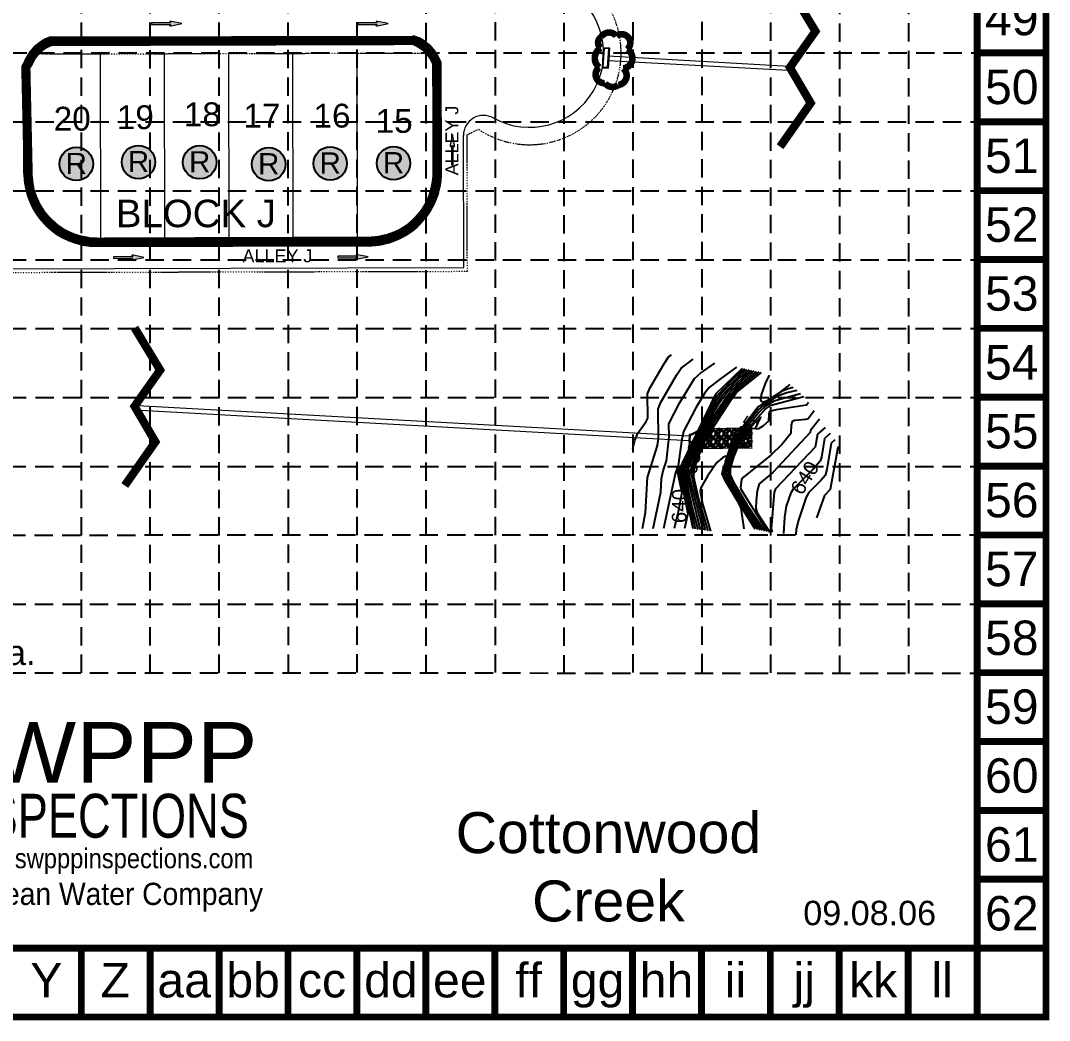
# Model space of a CAD drawing. Extents: x 7749 to 9256, y 6499 to 8908.
# Drawn here: x 8695 to 9256, y 6499 to 7045 of the extents above; entities that cross this region are included whole.
import ezdxf
from ezdxf.enums import TextEntityAlignment as Align

# ---------------------------------------------------------------- set-up
doc = ezdxf.new("R2010")
doc.units = 0
doc.header["$MEASUREMENT"] = 0
for name, pattern in [('ACAD_ISO02W100', [15, 12, -3]), ('DASHED', [0.75, 0.5, -0.25]), ('DIVIDE', [1.25, 0.5, -0.25, 0, -0.25, 0, -0.25])]:
    doc.linetypes.add(name, pattern=pattern)
for name, color, linetype in [('1 ALLEY', 7, 'Continuous'), ('1 BLOCK NUMBERS', 7, 'Continuous'), ('1 LOT NUMBERS', 7, 'Continuous'), ('1 RYLAND LOT', 7, 'Continuous'), ('27', 7, 'Continuous'), ('29', 7, 'Continuous'), ('BASE', 7, 'Continuous'), ('CTEXT', 3, 'Continuous'), ('CTR', 2, 'Continuous'), ('CTRINDEX', 4, 'Continuous'), ('DED-4692-2629', 7, 'Continuous'), ('DED-4746-825', 7, 'Continuous'), ('DED-4986-2484', 7, 'Continuous'), ('EROSION BLANKETS', 84, 'Continuous'), ('FLOODPLAIN-CB', 7, 'Continuous'), ('GRID', 254, 'DASHED'), ('INLET PROTECTION', 5, 'Continuous'), ('LEGEND', 7, 'Continuous'), ('LOGO', 7, 'Continuous'), ('PNTNO', 7, 'Continuous')]:
    doc.layers.add(name, color=color, linetype=linetype)
doc.styles.add("L200'", font='ARIAL.TTF', dxfattribs={"height": 0.001969})
doc.styles.add('LOGO', font='ROCKB.TTF', dxfattribs={"height": 25})
doc.styles.add('LOGO1', font='ROCKEB.TTF', dxfattribs={"height": 25})
doc.styles.add('ryland', font='ARIAL.TTF', dxfattribs={"height": 25})
doc.styles.get("Standard").update_dxf_attribs({"font": 'ARIAL.TTF'})

# ---------------------------------------------------------------- blocks, each defined once
blk = doc.blocks.new('RYLAND')
h = blk.add_hatch(color=81)
h.paths.add_polyline_path([(1.164, -1.048, 1), (-1.408, -1.048, 1)])
h.paths.add_polyline_path([(-1.348, -2.228), (1.104, -2.228), (1.104, 0.21), (-1.348, 0.21)], flags=25)
at = {"color": 5}
blk.add_circle((-0.122, -1.048), 1.286, dxfattribs=at)
at = {"layer": 'BASE', "color": 5, "style": 'ryland'}
blk.add_text('R', height=1.625, dxfattribs=at).set_placement((-0.122, -1.821), align=Align.CENTER)
blk = doc.blocks.new('A$C488D7619')
at = {"layer": 'INLET PROTECTION', "color": 170, "ltscale": 100, "const_width": 1.26}
blk.add_lwpolyline([(3.95, 6.64, 0.520567), (3.95, 6.64, 0.765195), (1.1, 5.21, 0.417879), (1.08, 2.62, 0.6649), (4.34, 2.12, 0.744833), (8.02, 1.81, 0.975642), (10.31, 4.18, 0.520567), (9.74, 7.03, 0.520567), (7.65, 6.84, 0.540264), (3.95, 6.64)], format="xyb", close=True, dxfattribs=at)
blk = doc.blocks.new('A$C2CE27EB8')
at = {"layer": 'LOGO'}
h = blk.add_hatch(color=170, dxfattribs=at)
h.paths.add_polyline_path([(95.21, 59.82), (94.07, 60.99), (93.21, 61.99), (92.49, 62.94), (91.73, 64.11), (90.89, 65.57), (90.18, 66.95), (89.7, 67.92), (89.22, 68.93), (88.75, 69.96), (88.28, 71), (87.62, 72.55), (86.87, 74.41), (86.32, 75.85), (85.99, 76.74), (85.67, 77.62), (85.34, 78.51), (85, 79.41), (84.64, 80.33), (84.26, 81.28), (83.86, 82.26), (83.43, 83.26), (82.97, 84.28), (82.49, 85.31), (81.99, 86.36), (81.46, 87.4), (80.9, 88.45), (80.32, 89.5), (79.72, 90.53), (79.11, 91.56), (78.48, 92.56), (77.84, 93.53), (77.2, 94.47), (76.56, 95.38), (75.92, 96.24), (75.3, 97.06), (74.67, 97.83), (74.04, 98.58), (73.41, 99.29), (72.76, 99.98), (72.18, 100.58), (70.47, 100.57), (68.51, 100.77), (66.91, 101.08), (65.81, 101.33), (64.71, 101.65), (63.63, 102.02), (62.06, 102.64), (60.08, 103.67), (58.25, 104.86), (56.64, 106.15), (55.21, 107.55), (53.97, 108.97), (52.92, 110.32), (52.07, 111.49), (51.38, 112.46), (51.04, 112.94), (50.73, 113.36), (50.45, 113.72), (50.21, 114.01), (49.99, 114.23), (49.81, 114.37), (49.65, 114.44), (49.52, 114.42), (49.41, 114.34), (49.31, 114.19), (49.21, 113.99), (49.12, 113.73), (49.03, 113.43), (48.78, 112.59), (48.35, 111.37), (47.82, 110.2), (47.26, 109.19), (46.56, 108.14), (45.73, 107.09), (44.77, 106.06), (43.69, 105.07), (42.49, 104.14), (41.19, 103.27), (39.81, 102.5), (38.37, 101.81), (36.89, 101.24), (35.33, 100.78), (33.65, 100.41), (31.82, 100.14), (29.83, 99.97), (27.76, 99.9), (25.71, 99.95), (23.77, 100.11), (21.99, 100.39), (20.31, 100.82), (18.69, 101.39), (17.08, 102.14), (15.46, 103.06), (13.87, 104.16), (12.32, 105.45), (11.21, 106.54), (10.49, 107.32), (9.78, 108.17), (9.09, 109.12), (8.42, 110.2), (7.76, 111.43), (7.12, 112.83), (6.48, 114.44), (5.86, 116.29, -0.595729), (166.64, 175.14), (167.92, 176.44), (168.96, 177.49), (170.04, 178.58, 37.93689), (177.71, 171.01), (177.27, 170.49), (176.39, 169.41), (175.49, 168.31), (174.62, 167.22, -0.146449), (198.44, 116.73), (198.02, 115.74), (197.64, 114.82), (197.3, 113.96), (196.98, 113.15), (196.5, 111.93), (195.97, 110.68), (195.37, 109.54), (194.69, 108.48), (193.93, 107.51), (193.1, 106.61), (192.17, 105.72), (191.18, 104.88), (190.12, 104.08), (189.01, 103.34), (187.85, 102.66), (186.64, 102.06), (185.39, 101.52), (184.09, 101.05), (182.74, 100.67), (181.36, 100.35), (179.94, 100.11), (178.49, 99.93), (177.02, 99.82), (175.54, 99.78), (174.03, 99.82), (172.47, 99.95), (170.84, 100.18), (169.18, 100.51), (167.52, 100.95), (165.91, 101.5), (164.39, 102.18), (162.94, 102.98), (161.55, 103.91), (160.21, 104.96), (158.91, 106.15), (157.67, 107.43), (156.53, 108.76), (155.55, 110.06), (154.79, 111.23), (154.27, 112.14), (153.99, 112.64), (153.74, 113.09), (153.51, 113.47), (153.3, 113.77), (153.11, 113.98), (152.93, 114.1), (152.75, 114.14), (152.58, 114.09), (152.41, 113.98), (152.25, 113.8), (152.08, 113.58), (151.91, 113.32), (151.73, 113.03), (151.54, 112.72), (151.05, 111.91), (150.36, 110.83), (149.46, 109.62), (148.5, 108.52), (147.62, 107.63), (146.66, 106.74), (145.6, 105.88), (144.45, 105.03), (143.18, 104.19), (141.78, 103.35), (140.21, 102.5), (138.46, 101.73), (136.85, 101.21), (135.6, 100.87), (134.17, 100.57), (132.63, 100.31), (132.28, 99.44), (131.88, 98.44), (131.44, 97.3), (130.94, 96.03), (130.41, 94.64), (129.83, 93.14), (129.24, 91.57), (128.62, 89.93), (127.98, 88.25), (127.34, 86.54), (126.7, 84.81), (126.06, 83.09), (125.43, 81.39), (124.82, 79.73), (124.23, 78.12), (123.66, 76.57), (123.12, 75.11), (122.63, 73.75), (122.17, 72.49), (121.74, 71.34), (121.35, 70.29), (120.76, 68.8), (120.05, 67.16), (119.31, 65.74), (118.49, 64.44), (117.62, 63.26), (116.71, 62.19), (115.76, 61.19), (114.82, 60.28), (113.86, 59.46), (112.87, 58.73), (111.85, 58.08), (110.78, 57.51), (109.69, 57.03), (108.36, 56.54), (106.8, 56.12), (105.39, 55.9), (104.06, 55.89), (102.79, 56.08), (101.53, 56.43), (100.05, 56.93), (98.76, 57.43), (97.49, 58.05), (96.33, 58.84)])
h.paths.add_polyline_path([(103.16, 111.27), (101.22, 114.68), (100.05, 117.13), (99.36, 115.39), (97.48, 112.29), (95.97, 110.59), (96.15, 110.29), (96.46, 109.79), (96.74, 109.33), (97, 108.91), (97.26, 108.53), (97.49, 108.2), (97.72, 107.9), (97.94, 107.65), (98.15, 107.42), (98.36, 107.22), (98.56, 107.05), (98.77, 106.9), (98.97, 106.76), (99.18, 106.64), (99.38, 106.53), (99.6, 106.43), (99.81, 106.34), (100.02, 106.26), (100.24, 106.19), (100.46, 106.13), (100.67, 106.08), (100.89, 106.04), (101.11, 106.01), (101.33, 105.98), (101.55, 105.96), (101.76, 105.96), (101.97, 105.96), (102.18, 105.97), (102.38, 105.99), (102.57, 106.02), (102.76, 106.06), (102.95, 106.11), (103.13, 106.17), (103.31, 106.24), (103.5, 106.32), (103.68, 106.4), (103.86, 106.5), (104.05, 106.61), (104.24, 106.73), (104.44, 106.86), (104.64, 107.01), (104.84, 107.16), (105.04, 107.33), (105.24, 107.51), (105.44, 107.7), (105.65, 107.91), (105.86, 108.13), (106, 108.29), (104.57, 109.51)], flags=17)
blk.add_hatch(color=240, dxfattribs=at).paths.add_polyline_path([(187.7, 194.51), (189.78, 196.09), (191.55, 197.41), (193.04, 198.49), (194.3, 199.38), (195.35, 200.09), (196.24, 200.66), (196.99, 201.11), (197.64, 201.49), (198.22, 201.81), (198.75, 202.09), (199.22, 202.33), (199.65, 202.54), (200.05, 202.72), (200.43, 202.88), (200.78, 203.03), (201.13, 203.17), (201.47, 203.31), (201.81, 203.45), (202.15, 203.58), (202.48, 203.71), (202.79, 203.83), (203.1, 203.95), (203.4, 204.06), (203.68, 204.16), (203.94, 204.24), (204.19, 204.32), (204.43, 204.39), (204.66, 204.45), (204.87, 204.5), (205.08, 204.54), (205.28, 204.58), (205.48, 204.61), (205.67, 204.63), (205.86, 204.64), (206.04, 204.65), (206.22, 204.66), (206.39, 204.66), (206.55, 204.65), (206.71, 204.64), (206.86, 204.62), (207, 204.6), (207.13, 204.58), (207.25, 204.55), (207.36, 204.52), (207.47, 204.48), (207.56, 204.43), (207.65, 204.38), (207.73, 204.33), (207.8, 204.27), (207.86, 204.2), (207.92, 204.13), (207.97, 204.05), (208.01, 203.96), (208.05, 203.87), (208.08, 203.77), (208.1, 203.66), (208.12, 203.54), (208.13, 203.41), (208.14, 203.28), (208.14, 203.14), (208.13, 203), (208.11, 202.85), (208.09, 202.7), (208.05, 202.56), (208.01, 202.41), (207.96, 202.26), (207.89, 202.11), (207.81, 201.95), (207.72, 201.79), (207.62, 201.61), (207.51, 201.42), (207.38, 201.22), (207.24, 201), (207.09, 200.76), (206.92, 200.51), (206.74, 200.25), (206.53, 199.97), (206.31, 199.68), (206.07, 199.39), (205.81, 199.08), (205.53, 198.77), (205.22, 198.44), (204.86, 198.08), (204.46, 197.69), (203.98, 197.25), (203.43, 196.75), (202.8, 196.18), (202.07, 195.54), (201.24, 194.82), (200.31, 194.02), (199.32, 193.17), (198.28, 192.27), (197.2, 191.33), (196.11, 190.38), (195.03, 189.41), (193.96, 188.46), (192.94, 187.51), (191.96, 186.59), (191, 185.67), (190.07, 184.75), (189.15, 183.83), (188.24, 182.89), (187.33, 181.94), (186.43, 180.98), (185.51, 179.98), (184.58, 178.96), (183.65, 177.93), (182.72, 176.88), (181.79, 175.81), (180.87, 174.75), (179.95, 173.68), (179.05, 172.62), (178.16, 171.55), (177.27, 170.49), (176.39, 169.41), (175.49, 168.31), (174.58, 167.18), (173.65, 166), (172.69, 164.77), (171.69, 163.47), (170.65, 162.1), (169.57, 160.67), (168.46, 159.19), (167.34, 157.67), (166.21, 156.13), (165.09, 154.57), (163.97, 153.02), (162.87, 151.48), (161.81, 149.96), (160.76, 148.47), (159.73, 146.98), (158.72, 145.49), (157.71, 143.99), (156.71, 142.48), (155.69, 140.95), (154.67, 139.38), (153.63, 137.77), (152.58, 136.13), (151.53, 134.48), (150.5, 132.83), (149.47, 131.18), (148.48, 129.56), (147.52, 127.98), (146.6, 126.44), (145.73, 124.97), (144.91, 123.54), (144.12, 122.16), (143.36, 120.8), (142.61, 119.46), (141.88, 118.12), (141.14, 116.78), (140.4, 115.41), (139.65, 114.02), (138.89, 112.61), (138.14, 111.22), (137.4, 109.85), (136.7, 108.54), (136.04, 107.29), (135.43, 106.14), (134.89, 105.1), (134.42, 104.18), (134.01, 103.36), (133.64, 102.59), (133.3, 101.86), (132.97, 101.11), (132.64, 100.31), (132.28, 99.44), (131.88, 98.44), (131.44, 97.3), (130.94, 96.03), (130.41, 94.64), (129.83, 93.14), (129.24, 91.57), (128.62, 89.93), (127.98, 88.25), (127.34, 86.54), (126.7, 84.81), (126.06, 83.09), (125.43, 81.39), (124.82, 79.73), (124.23, 78.12), (123.66, 76.57), (123.12, 75.11), (122.63, 73.75), (122.17, 72.49), (121.74, 71.34), (121.35, 70.29), (120.97, 69.32), (120.6, 68.42), (120.24, 67.59), (119.87, 66.82), (119.49, 66.1), (119.1, 65.41), (118.69, 64.75), (118.26, 64.13), (117.83, 63.54), (117.38, 62.98), (116.92, 62.44), (116.46, 61.93), (116, 61.44), (115.53, 60.97), (115.06, 60.51), (114.58, 60.08), (114.1, 59.67), (113.61, 59.28), (113.12, 58.91), (112.61, 58.57), (112.1, 58.24), (111.57, 57.94), (111.04, 57.65), (110.5, 57.39), (109.96, 57.15), (109.42, 56.93), (108.88, 56.73), (108.35, 56.55), (107.83, 56.39), (107.32, 56.26), (106.83, 56.14), (106.34, 56.05), (105.87, 55.97), (105.41, 55.93), (104.95, 55.9), (104.5, 55.89), (104.06, 55.92), (103.62, 55.96), (103.18, 56.03), (102.75, 56.11), (102.31, 56.21), (101.88, 56.33), (101.45, 56.46), (101.02, 56.6), (100.58, 56.75), (100.14, 56.9), (99.7, 57.06), (99.26, 57.23), (98.82, 57.42), (98.38, 57.61), (97.95, 57.83), (97.53, 58.06), (97.11, 58.31), (96.71, 58.58), (96.31, 58.87), (95.93, 59.19), (95.55, 59.52), (95.18, 59.86), (94.82, 60.22), (94.46, 60.59), (94.11, 60.97), (93.75, 61.36), (93.4, 61.77), (93.05, 62.2), (92.69, 62.68), (92.32, 63.21), (91.93, 63.8), (91.52, 64.46), (91.1, 65.21), (90.65, 66.04), (90.18, 66.95), (89.7, 67.92), (89.22, 68.93), (88.75, 69.96), (88.28, 71), (87.84, 72.04), (87.42, 73.04), (87.03, 74.01), (86.67, 74.94), (86.32, 75.85), (85.99, 76.74), (85.67, 77.62), (85.34, 78.51), (85, 79.41), (84.64, 80.33), (84.26, 81.28), (83.86, 82.26), (83.43, 83.26), (82.97, 84.28), (82.49, 85.31), (81.99, 86.36), (81.46, 87.4), (80.9, 88.45), (80.32, 89.5), (79.72, 90.53), (79.11, 91.56), (78.48, 92.56), (77.84, 93.53), (77.2, 94.47), (76.56, 95.38), (75.92, 96.24), (75.3, 97.06), (74.67, 97.83), (74.04, 98.58), (73.41, 99.29), (72.76, 99.98), (72.09, 100.67), (71.4, 101.34), (70.67, 102.02), (69.91, 102.71), (69.12, 103.4), (68.31, 104.1), (67.47, 104.8), (66.62, 105.5), (65.76, 106.2), (64.89, 106.89), (64.02, 107.59), (63.16, 108.27), (62.31, 108.94), (61.47, 109.59), (60.67, 110.23), (59.9, 110.83), (59.17, 111.39), (58.5, 111.92), (57.88, 112.41), (57.32, 112.84), (56.82, 113.23), (56.38, 113.58), (55.98, 113.9), (55.63, 114.19), (55.32, 114.46), (55.04, 114.72), (54.79, 114.96), (54.57, 115.2), (54.37, 115.44), (54.18, 115.67), (54.02, 115.91), (53.88, 116.14), (53.76, 116.38), (53.66, 116.63), (53.58, 116.89), (53.51, 117.15), (53.46, 117.42), (53.43, 117.69), (53.41, 117.97), (53.4, 118.25), (53.42, 118.54), (53.44, 118.82), (53.48, 119.1), (53.54, 119.37), (53.6, 119.64), (53.69, 119.92), (53.8, 120.2), (53.93, 120.5), (54.08, 120.81), (54.27, 121.13), (54.48, 121.48), (54.72, 121.85), (54.99, 122.24), (55.3, 122.66), (55.63, 123.1), (55.99, 123.56), (56.39, 124.05), (56.81, 124.55), (57.26, 125.06), (57.73, 125.6), (58.24, 126.14), (58.76, 126.7), (59.3, 127.26), (59.86, 127.81), (60.43, 128.37), (61.01, 128.91), (61.59, 129.45), (62.18, 129.96), (62.76, 130.46), (63.34, 130.94), (63.9, 131.39), (64.44, 131.81), (64.95, 132.2), (65.43, 132.56), (65.88, 132.88), (66.28, 133.16), (66.64, 133.41), (66.98, 133.62), (67.28, 133.8), (67.56, 133.96), (67.83, 134.09), (68.08, 134.2), (68.33, 134.3), (68.57, 134.37), (68.81, 134.44), (69.05, 134.49), (69.29, 134.52), (69.53, 134.54), (69.76, 134.55), (69.99, 134.53), (70.22, 134.51), (70.45, 134.46), (70.68, 134.4), (70.91, 134.33), (71.14, 134.25), (71.38, 134.15), (71.62, 134.04), (71.87, 133.93), (72.12, 133.81), (72.38, 133.68), (72.66, 133.54), (72.96, 133.38), (73.28, 133.2), (73.63, 133), (74.02, 132.77), (74.44, 132.5), (74.92, 132.19), (75.44, 131.84), (76, 131.45), (76.6, 131.02), (77.24, 130.56), (77.91, 130.08), (78.6, 129.57), (79.31, 129.05), (80.02, 128.52), (80.75, 127.98), (81.48, 127.43), (82.21, 126.88), (82.94, 126.31), (83.65, 125.74), (84.36, 125.15), (85.05, 124.55), (85.73, 123.94), (86.39, 123.32), (87.02, 122.69), (87.64, 122.04), (88.25, 121.37), (88.84, 120.69), (89.43, 120), (90, 119.29), (90.57, 118.56), (91.14, 117.82), (91.69, 117.06), (92.24, 116.31), (92.77, 115.55), (93.29, 114.8), (93.78, 114.07), (94.25, 113.36), (94.69, 112.68), (95.1, 112.03), (95.48, 111.41), (95.83, 110.83), (96.15, 110.29), (96.46, 109.79), (96.74, 109.33), (97, 108.91), (97.26, 108.53), (97.49, 108.2), (97.72, 107.9), (97.94, 107.65), (98.15, 107.42), (98.36, 107.22), (98.56, 107.05), (98.77, 106.9), (98.97, 106.76), (99.18, 106.64), (99.38, 106.53), (99.6, 106.43), (99.81, 106.34), (100.02, 106.26), (100.24, 106.19), (100.46, 106.13), (100.67, 106.08), (100.89, 106.04), (101.11, 106.01), (101.33, 105.98), (101.55, 105.96), (101.76, 105.96), (101.97, 105.96), (102.18, 105.97), (102.38, 105.99), (102.57, 106.02), (102.76, 106.06), (102.95, 106.11), (103.13, 106.17), (103.31, 106.24), (103.5, 106.32), (103.68, 106.4), (103.86, 106.5), (104.05, 106.61), (104.24, 106.73), (104.44, 106.86), (104.64, 107.01), (104.84, 107.16), (105.04, 107.33), (105.24, 107.51), (105.44, 107.7), (105.65, 107.91), (105.86, 108.13), (106.07, 108.38), (106.29, 108.64), (106.52, 108.93), (106.76, 109.24), (107.01, 109.57), (107.28, 109.94), (107.57, 110.33), (107.87, 110.76), (108.19, 111.21), (108.54, 111.7), (108.91, 112.2), (109.3, 112.74), (109.71, 113.3), (110.16, 113.88), (110.63, 114.49), (111.12, 115.12), (111.65, 115.78), (112.2, 116.46), (112.78, 117.17), (113.38, 117.91), (114.01, 118.68), (114.67, 119.48), (115.35, 120.3), (116.06, 121.16), (116.8, 122.05), (117.57, 122.97), (118.38, 123.92), (119.21, 124.9), (120.09, 125.9), (121, 126.93), (121.94, 127.99), (122.92, 129.07), (123.91, 130.16), (124.92, 131.26), (125.93, 132.36), (126.93, 133.45), (127.92, 134.52), (128.87, 135.57), (129.8, 136.59), (130.69, 137.59), (131.56, 138.57), (132.42, 139.54), (133.27, 140.5), (134.12, 141.46), (134.97, 142.43), (135.84, 143.4), (136.72, 144.39), (137.63, 145.4), (138.56, 146.43), (139.51, 147.47), (140.5, 148.54), (141.51, 149.63), (142.56, 150.74), (143.65, 151.87), (144.77, 153.03), (145.92, 154.21), (147.09, 155.39), (148.27, 156.58), (149.45, 157.76), (150.62, 158.93), (151.77, 160.08), (152.89, 161.19), (153.98, 162.27), (155.03, 163.32), (156.06, 164.34), (157.07, 165.35), (158.06, 166.34), (159.03, 167.32), (160, 168.3), (160.97, 169.29), (161.94, 170.28), (162.91, 171.28), (163.89, 172.3), (164.88, 173.32), (165.88, 174.35), (166.89, 175.39), (167.92, 176.44), (168.96, 177.49), (170.01, 178.54), (171.08, 179.6), (172.15, 180.66), (173.23, 181.71), (174.32, 182.75), (175.4, 183.78), (176.47, 184.8), (177.54, 185.8), (178.59, 186.77), (179.66, 187.74), (180.76, 188.73), (181.92, 189.75), (183.18, 190.82), (184.54, 191.95), (186.04, 193.18)])
for s, height, style, width, p in [('SWPPP', 57.609, 'LOGO1', 1.115, (238.8, 133.74)), ('INSPECTIONS', 41.6377, 'LOGO1', 0.77, (250.33, 81.68)), ('www.swpppinspections.com', 18.669, 'LOGO', 0.9, (264.21, 52.73))]:
    blk.add_text(s, height=height, dxfattribs=dict(at, style=style, width=width)).set_placement(p)
at = {"layer": 'LOGO', "color": 170, "style": 'LOGO', "width": 0.95}
blk.add_text('The Clean Water Company', height=21.0777, dxfattribs=at).set_placement((229.98, 17.86))
blk = doc.blocks.new('A$C765D0DA9')
at = {"color": 7, "const_width": 4.5}
blk.add_lwpolyline([(1.84, 26.88), (18.53, 50.72), (7.16, 70.12), (21.13, 89.87), (7.22, 112.89)], dxfattribs=at)
at = {"layer": 'CTR', "color": 5}
for points, elevation in [([(278.9, 47.1), (280.09, 51.38), (281.78, 55.44), (286.29, 61.78), (287.22, 63.66), (287.05, 76.94), (288.2, 79.96), (295.91, 93.16), (298.68, 97.21), (300.03, 98.15)], 644), ([(284.29, 3.42), (285.84, 12.17), (287.06, 31.29), (292.51, 48.66), (292.92, 52.63), (292.77, 68.52), (294.09, 71.95), (302.77, 87.02), (305.41, 91), (311.89, 95.9)], 643), ([(290.03, 3.4), (294.23, 23.24), (294.59, 30.63), (295.44, 34.9), (297.3, 40.43), (298.73, 53.47), (298.61, 60.6), (304.64, 72.23), (312.68, 85.29), (315.9, 88.11), (323.75, 93.65)], 642), ([(335.61, 91.4), (326.17, 84.75), (320.69, 80.34), (318.13, 77.07), (313.37, 69.36), (306.62, 56.35), (305.48, 51.06), (303.77, 37.68), (302.3, 33.96), (295.77, 3.39)], 641), ([(339.89, 90.55), (335.75, 86.99), (324.79, 75.82), (322.93, 72.94), (305.85, 37.77), (304.48, 33.98), (309.03, 11.52), (307.25, 3.36)], 639), ([(311.85, 3.3), (305.81, 31.99), (305.62, 34.38), (307.11, 38.53), (321.56, 68.47), (324.36, 73.26), (327.04, 77.01), (337.44, 87.25), (341.21, 90.27)], 638), ([(313.21, 3.1), (307.37, 28.78), (306.66, 33.57), (308.16, 38.69), (319.42, 62.46), (323.57, 70.07), (328.08, 76.62), (336.71, 85.28), (342.53, 90)], 637), ([(314.58, 2.91), (311.43, 15.2), (308.26, 29.5), (307.75, 33.47), (308.33, 36.24), (310.92, 42.9), (321.45, 64.63), (326.69, 72.74), (330.58, 78.01), (338.77, 85.66), (343.85, 89.73)], 636), ([(317.31, 2.51), (310.12, 30.96), (309.94, 33.28), (312.71, 42.2), (315.29, 48.58), (319.32, 56.99), (323.75, 64.26), (332.04, 76.46), (336.13, 80.78), (346.49, 89.18)], 634), ([(318.68, 2.32), (312.39, 26.28), (311.03, 33.18), (314.28, 43.35), (316.81, 49.92), (319.32, 55.15), (323.76, 62.36), (333.29, 76.46), (335.71, 79.05), (347.81, 88.9)], 633), ([(320.04, 2.12), (314.84, 20.18), (312.3, 31.35), (312.39, 35.21), (314.33, 41.25), (319.07, 52.81), (332.47, 73.38), (335.74, 77.78), (349.13, 88.63)], 632), ([(364.58, 82.07), (355.76, 75.06), (352.71, 73.24), (350.24, 72.41), (349.36, 72.52), (348.75, 73.84), (349.11, 76.32), (351.38, 82.56), (353.45, 87.03)], 631), ([(366.5, 80.38), (363.67, 79.73), (360.13, 78.19), (350.71, 72.23), (347.4, 69.75), (339.82, 60.26), (333.43, 51.21), (331.48, 46.38), (329.41, 39.74), (328.47, 34.04), (329.64, 30.06), (334.16, 21.7), (345.57, 3.27)], 632), ([(368.43, 78.7), (362.98, 77.39), (357.98, 75.61), (350.98, 71.19), (347.6, 68.31), (339.36, 58.23), (334.44, 51.2), (330.42, 39.68), (329.37, 33.97), (330.17, 30.67), (333.62, 24.24), (346.91, 3.01)], 633), ([(370.35, 77.01), (355.86, 72.98), (351.28, 70.11), (347.83, 66.83), (338.91, 56.19), (335.44, 51.18), (331.47, 39.63), (330.29, 33.9), (330.73, 31.28), (348.25, 2.74)], 634), ([(374.76, 72.2), (373.69, 70.76), (357.25, 68.27), (353.54, 67.27), (353.08, 66.01), (352.98, 62.04), (349.98, 59.22), (347.49, 57.76), (346.17, 57.67), (346.02, 58.36), (348.78, 64.22), (345.36, 60.96), (337.91, 51.91), (334.01, 42.93), (332.13, 36.31), (332, 32.77), (333.82, 28.62), (341.11, 16.57), (350.92, 2.21)], 636), ([(377.81, 67.64), (374.58, 63.36), (373.38, 62.93), (367.37, 62.3), (365.91, 61.75), (365.42, 60.03), (365.21, 55.21), (360.41, 49.49), (354.27, 43.4), (339.33, 31.43), (338.29, 30.11), (337.73, 26.04), (337.93, 24.96), (352.26, 1.95)], 637), ([(380.86, 63.08), (375.83, 56.93), (375.72, 55.87), (355.27, 33.97), (347.84, 27.71), (346.88, 23.93), (346.18, 18.74), (346.06, 14.33), (346.84, 11.98), (353.6, 1.68)], 638), ([(383.88, 58.62), (379.8, 54.95), (378.39, 47.88), (356.77, 24.99), (356.15, 23.22), (354.47, 3.32), (354.94, 1.42)], 639), ([(389.24, 51.86), (387.18, 50.03), (384.82, 35.65), (383.92, 32.42), (381.57, 29.58), (374.94, 23.12), (373.62, 20.54), (369.31, 7.97), (368.08, 3.1), (367.94, 0)], 641), ([(391.92, 48.48), (390.89, 47.56), (386.68, 24.69), (383.49, 21.39), (379.18, 9.17)], 642), ([(339.66, 3.15), (337.99, 14.52), (336.72, 17.28), (329.31, 29.63), (327.69, 33.18), (328.19, 35.8), (329.58, 39.3), (330.3, 42.22), (329.74, 42.9), (327.92, 41.99), (324.82, 39.47), (319.72, 32.05), (316.16, 25.62), (315.68, 23.75), (317.04, 16.9), (321.41, 1.92)], 631)]:
    blk.add_lwpolyline(points, dxfattribs=dict(at, elevation=elevation))
at = {"layer": 'CTRINDEX', "color": 5}
for points, elevation in [([(338.57, 90.82), (324.09, 76.68), (303.39, 33.86), (305.69, 23.15), (303.75, 12.56), (301.51, 3.37)], 640), ([(315.95, 2.71), (309.18, 30.23), (308.85, 33.37), (309.6, 36.69), (312.65, 44.68), (320.99, 61.93), (331.81, 77.91), (339.05, 84.54), (345.17, 89.45)], 635), ([(372.28, 75.32), (353.75, 70.33), (351.61, 69), (340.93, 57.11), (336.45, 51.16), (332.6, 39.56), (331.24, 33.82), (331.33, 31.91), (349.59, 2.48)], 635), ([(386.56, 55.24), (383.48, 52.5), (381.87, 42.34), (381.15, 40.15), (377.16, 35.55), (366.46, 24.8), (365.13, 22.8), (362.65, 15.62), (361.74, 9.61), (361.23, 0.73)], 640)]:
    blk.add_lwpolyline(points, dxfattribs=dict(at, elevation=elevation))
at = {"layer": 'PNTNO', "color": 7, "linetype": 'Continuous', "lineweight": 0}
for p, q in [((7.06, 68.14), (309.61, 51.42)), ((8.95, 70.54), (309.75, 53.92)), ((310.43, 54.1), (316.44, 57.29)), ((316.48, 57.86), (310.46, 54.67)), ((316.44, 57.29), (315.89, 47.34)), ((316.44, 57.29), (316.48, 57.86)), ((309.79, 54.71), (309.57, 50.63)), ((309.57, 50.63), (310.23, 50.6)), ((310.46, 54.67), (309.79, 54.71)), ((310.23, 50.6), (315.86, 46.77)), ((310.26, 51.17), (310.43, 54.1)), ((315.89, 47.34), (310.26, 51.17)), ((315.86, 46.77), (315.89, 47.34))]:
    blk.add_line(p, q, dxfattribs=at)
at = {"layer": 'PNTNO', "color": 7, "linetype": 'DASHED', "lineweight": 0}
blk.add_line((315.96, 57.6), (315.38, 47.08), dxfattribs=at)
at = {"layer": 'CTEXT', "color": 5}
for s, rotation, p in [('635', 56.4555, (340.03, 55.92)), ('635', 76.1081, (311.72, 42.23)), ('640', 58.5681, (372.74, 31.11)), ('640', 89.3289, (304.32, 15.67))]:
    blk.add_text(s, height=8, rotation=rotation, dxfattribs=at).set_placement(p, align=Align.MIDDLE)
blk = doc.blocks.new('A$C78F112AD')
at = {"layer": 'LEGEND', "linetype": 'ACAD_ISO02W100'}
h = blk.add_hatch(dxfattribs=at)
h.set_pattern_fill('GRAVEL', color=240, scale=4.378627, angle=190.0242, style=0)
h.set_pattern_definition([(58.03697, (296.072, 287.8846), (27.6348297, 44.90333938), [0.589083, -58.319313]), (14.99387, (296.38385, 288.38436), (-50.97926302, -13.45766218), [1.010885, -100.07756]), (322.53457, (297.36032, 288.6459), (-51.50156446, 39.80807612), [0.712788, -70.566086]), (97.29787, (298.85138, 290.02108), (10.93142407, -86.99784347), [0.920554, -91.1348]), (122.85787, (298.73444, 290.93418), (30.70487597, -47.93059065), [0.902676, -89.365023]), (187.29787, (298.24469, 291.69244), (86.99784347, 10.93142407), [0.920554, -91.1348]), (227.71837, (297.33159, 291.57551), (48.4316392, 53.02588119), [1.217385, -120.521036]), (262.27947, (296.51257, 290.67483), (-13.415029214, -100.19436304), [1.149337, -113.784396]), (311.45377, (296.35816, 289.53591), (44.40238012, -49.95589163), [0.92367, -91.443558]), (5.26057, (296.96965, 288.84363), (-48.1917843, -4.07200797), [1.054513, -51.671135]), (52.42157, (298.01972, 288.94031), (43.357694113, 56.57551316), [1.363714, -135.007836]), (328.83827, (294.5751, 289.30966), (34.75545793, -20.53557504), [0.465452, -46.079983]), (1.49337, (294.97338, 289.0688), (-57.57751342, -1.28447014), [0.88552, -87.66672]), (55.0242, (295.8586, 289.092), (-0.76216, 4.311786), [0.61923, -5.57308]), (33.22277, (296.2519, 288.6278), (-20.03460015, -12.4343718), [0.333467, -33.01316]), (121.82557, (296.53085, 288.8105), (6.5982627, -12.1731945), [0.47159, -23.108035]), (220.98797, (296.28216, 289.2112), (-11.4110233, -10.9100564), [0.76595, -24.765613]), (351.58927, (295.704, 288.7088), (-9.385729, 2.787458), [0.553857, -13.292578]), (206.41367, (299.03168, 289.25258), (-40.83137923, -20.55691857), [0.775893, -76.813568]), (260.37037, (298.3368, 288.90743), (8.86335999, 50.4782709), [0.65093, -64.442034]), (123.22277, (295.8564, 287.8465), (12.4343718, -20.03460015), [0.66693, -32.679696]), (173.63467, (295.491, 288.4044), (45.40432541, -5.31372426), [0.775893, -76.813568]), (169.46817, (298.55914, 291.9259), (23.0832454, -4.81275216), [0.74822, -36.662783]), (124.79927, (297.82353, 292.06265), (29.94264538, -43.6188501), [0.626923, -62.06547]), (256.82557, (295.05114, 292.15064), (-4.81277675, -23.0832404), [0.66693, -32.679696]), (207.37817, (294.89914, 291.50126), (53.0045704, 27.1551891), [0.733994, -72.665165]), (259.46817, (297.1639, 292.5241), (4.81275216, 23.0832454), [0.37411, -37.036893]), (291.33407, (295.30985, 292.1964), (7.3604128, -16.4849826), [0.223266, -22.103434]), (355.98797, (295.3911, 291.9884), (-13.6975133, 2.0252968), [0.902676, -17.15086]), (16.03317, (296.29154, 291.92525), (-42.35568274, -11.93337663), [0.836537, -82.817006]), (133.71427, (296.2136, 289.5993), (5.8361088, -7.861406), [0.631494, -15.155867]), (183.18137, (295.77716, 290.05572), (-74.824655285, -4.33310878), [1.102512, -109.14849]), (250.96957, (294.67635, 289.99454), (11.91202013, 33.23112986), [0.450806, -44.629913]), (280.0242, (294.5294, 289.5684), (5.073944, -3.549625), [0.262718, -4.11591]), (310.28057, (296.40064, 291.81114), (-22.5822338, 27.13386628), [0.608296, -60.22153]), (238.03697, (296.79392, 291.34707), (-27.6348297, -44.90333938), [1.178166, -57.73023]), (190.0242, (296.1702, 290.3475), (-3.549625, -5.073944), [1.138443, -3.240184]), (155.32897, (295.04917, 290.14937), (48.45294148, -22.560936), [0.692322, -68.53984]), (84.07877, (294.42004, 290.43835), (1.2631455, 18.00929715), [0.637537, -31.239346]), (37.67017, (294.48581, 291.07248), (74.30228196, 57.59890431), [1.03802, -102.764063]), (5.45027, (295.30745, 291.70683), (56.815353686, 5.59631268), [1.098155, -108.717244])])
h.paths.add_polyline_path([(27.77, 15.9), (0.32, 11.1), (2.22, 0.32), (29.65, 5.21)])
at = {"layer": 'LEGEND', "color": 240, "linetype": 'Continuous', "const_width": 0.547}
blk.add_lwpolyline([(27.77, 15.9), (0.32, 11.1), (2.22, 0.32), (29.65, 5.21)], close=True, dxfattribs=at)

msp = doc.modelspace()

# ---------------------------------------------------------------- hatches: boundary and pattern name
at = {"layer": 'FLOODPLAIN-CB', "linetype": 'Continuous', "lineweight": 0}
h = msp.add_hatch(color=7, dxfattribs=at)
edge = h.paths.add_edge_path()
edge.add_line((8776.25, 7044.1), (8776.8, 7043.49))
edge.add_line((8776.8, 7043.49), (8766.22, 7043.49))
edge.add_line((8766.22, 7043.49), (8766.22, 7042.63))
edge.add_line((8766.22, 7042.63), (8776.8, 7042.63))
edge.add_line((8776.8, 7042.63), (8776.26, 7042.13))
edge.add_line((8776.26, 7042.13), (8776.26, 7042.13))
edge.add_ellipse((8776.8, 7042.08), major_axis=(-0.56, 0), ratio=0.285714, start_angle=-17.1827, end_angle=124.7269)
edge.add_line((8777.12, 7041.95), (8777.12, 7041.95))
edge.add_line((8777.12, 7041.95), (8782.85, 7043.09))
edge.add_line((8782.85, 7043.09), (8777.12, 7044.27))
edge.add_line((8777.12, 7044.27), (8777.12, 7044.27))
edge.add_ellipse((8776.8, 7044.14), major_axis=(-0.56, 0), ratio=0.285714, start_angle=234.1685, end_angle=374.4967)
edge.add_line((8776.25, 7044.1), (8776.25, 7044.1))
h = msp.add_hatch(color=7, dxfattribs=at)
edge = h.paths.add_edge_path()
edge.add_line((8888.78, 7044.1), (8889.33, 7043.49))
edge.add_line((8889.33, 7043.49), (8878.75, 7043.49))
edge.add_line((8878.75, 7043.49), (8878.75, 7042.63))
edge.add_line((8878.75, 7042.63), (8889.33, 7042.63))
edge.add_line((8889.33, 7042.63), (8888.79, 7042.13))
edge.add_line((8888.79, 7042.13), (8888.79, 7042.13))
edge.add_ellipse((8889.33, 7042.08), major_axis=(-0.56, 0), ratio=0.285714, start_angle=-17.1827, end_angle=124.7269)
edge.add_line((8889.65, 7041.95), (8889.65, 7041.95))
edge.add_line((8889.65, 7041.95), (8895.38, 7043.09))
edge.add_line((8895.38, 7043.09), (8889.65, 7044.27))
edge.add_line((8889.65, 7044.27), (8889.65, 7044.27))
edge.add_ellipse((8889.32, 7044.14), major_axis=(-0.56, 0), ratio=0.285714, start_angle=234.1685, end_angle=374.4967)
edge.add_line((8888.78, 7044.1), (8888.78, 7044.1))
h = msp.add_hatch(color=7, dxfattribs=at)
edge = h.paths.add_edge_path()
edge.add_line((8929.32, 6976.05), (8929.93, 6976.6))
edge.add_line((8929.93, 6976.6), (8929.93, 6966.02))
edge.add_line((8929.93, 6966.02), (8930.79, 6966.02))
edge.add_line((8930.79, 6966.02), (8930.79, 6976.6))
edge.add_line((8930.79, 6976.6), (8931.29, 6976.07))
edge.add_line((8931.29, 6976.07), (8931.29, 6976.07))
edge.add_ellipse((8931.34, 6976.6), major_axis=(0, 0.56), ratio=0.285714, start_angle=162.8173, end_angle=304.7269)
edge.add_line((8931.47, 6976.92), (8931.47, 6976.92))
edge.add_line((8931.47, 6976.92), (8930.34, 6982.65))
edge.add_line((8930.34, 6982.65), (8929.16, 6976.92))
edge.add_line((8929.16, 6976.92), (8929.16, 6976.92))
edge.add_ellipse((8929.29, 6976.6), major_axis=(0, 0.56), ratio=0.285714, start_angle=54.1685, end_angle=194.4967)
edge.add_line((8929.32, 6976.05), (8929.32, 6976.05))
h = msp.add_hatch(color=7, dxfattribs=at)
edge = h.paths.add_edge_path()
edge.add_line((8755.49, 6916.49), (8756.04, 6915.88))
edge.add_line((8756.04, 6915.88), (8745.45, 6915.85))
edge.add_line((8745.45, 6915.85), (8745.46, 6914.99))
edge.add_line((8745.46, 6914.99), (8756.04, 6915.02))
edge.add_line((8756.04, 6915.02), (8755.5, 6914.52))
edge.add_line((8755.5, 6914.52), (8755.5, 6914.52))
edge.add_ellipse((8756.04, 6914.47), major_axis=(0.56, 0.001), ratio=0.285714, start_angle=162.8173, end_angle=304.7269)
edge.add_line((8756.36, 6914.34), (8756.36, 6914.34))
edge.add_line((8756.36, 6914.34), (8762.09, 6915.49))
edge.add_line((8762.09, 6915.49), (8756.35, 6916.66))
edge.add_line((8756.35, 6916.66), (8756.36, 6916.66))
edge.add_ellipse((8756.03, 6916.53), major_axis=(0.56, 0.001), ratio=0.285714, start_angle=54.1685, end_angle=194.4967)
edge.add_line((8755.49, 6916.49), (8755.49, 6916.49))
h = msp.add_hatch(color=7, dxfattribs=at)
edge = h.paths.add_edge_path()
edge.add_line((8877.9, 6916.78), (8878.45, 6916.18))
edge.add_line((8878.45, 6916.18), (8867.87, 6916.15))
edge.add_line((8867.87, 6916.15), (8867.87, 6915.29))
edge.add_line((8867.87, 6915.29), (8878.45, 6915.32))
edge.add_line((8878.45, 6915.32), (8877.92, 6914.81))
edge.add_line((8877.92, 6914.81), (8877.92, 6914.81))
edge.add_ellipse((8878.45, 6914.77), major_axis=(0.56, 0.001), ratio=0.285714, start_angle=162.8173, end_angle=304.7269)
edge.add_line((8878.77, 6914.64), (8878.77, 6914.64))
edge.add_line((8878.77, 6914.64), (8884.5, 6915.79))
edge.add_line((8884.5, 6915.79), (8878.77, 6916.95))
edge.add_line((8878.77, 6916.95), (8878.77, 6916.95))
edge.add_ellipse((8878.44, 6916.82), major_axis=(0.56, 0.001), ratio=0.285714, start_angle=54.1685, end_angle=194.4967)
edge.add_line((8877.9, 6916.78), (8877.9, 6916.78))

# ---------------------------------------------------------------- linework, layer by layer
at = {"color": 7, "const_width": 4.5}
msp.add_lwpolyline([(9109.13, 6975.93), (9125.82, 6999.77), (9114.45, 7019.18), (9128.41, 7038.92), (9114.51, 7061.94)], dxfattribs=at)
at = {"layer": '27', "color": 7, "linetype": 'DIVIDE', "lineweight": 0}
for p, q in [((8917.23, 7026.87), (8703.43, 7026.35)), ((8917.23, 7026.87), (8922.24, 7021.88)), ((8703.43, 7026.35), (8698.44, 7021.34)), ((8698.44, 7021.34), (8698.59, 6961.34)), ((8922.39, 6961.88), (8922.24, 7021.88)), ((8938.34, 6982.42), (8944.59, 6985.45)), ((8938.52, 6907.92), (8938.34, 6982.42)), ((8736.68, 6923.43), (8884.48, 6923.79)), ((8410.51, 6906.64), (8938.52, 6907.92))]:
    msp.add_line(p, q, dxfattribs=at)
for centre, radius, start, end in [((8972.4, 7027), 50, 236.1989, 72.9868), ((8736.59, 6961.43), 38, 180.1389, 270.1389), ((8884.39, 6961.79), 38, 270.1389, 0.1389)]:
    msp.add_arc(centre, radius, start, end, dxfattribs=at)
at = {"layer": '29', "color": 7, "linetype": 'Continuous', "lineweight": 0}
for p, q in [((8843.58, 6923.69), (8843.33, 7026.69)), ((8878.58, 6923.77), (8878.33, 7026.77)), ((8738.58, 6923.43), (8738.33, 7026.43)), ((8773.58, 6923.52), (8773.33, 7026.52)), ((8808.58, 6923.6), (8808.33, 7026.6))]:
    msp.add_line(p, q, dxfattribs=at)
at = {"layer": 'BASE', "const_width": 3.76}
for points in [[(9254.16, 6500.92), (9254.16, 8906.43), (7750.71, 8906.43), (7750.71, 6500.92)], [(9216.57, 6538.5), (9216.57, 8868.85), (7788.29, 8868.85), (7788.29, 6538.5)]]:
    msp.add_lwpolyline(points, close=True, dxfattribs=at)
for points in [[(9254.16, 7027.12), (9216.57, 7027.12)], [(9254.16, 6989.54), (9216.57, 6989.54)], [(9254.16, 6951.95), (9216.57, 6951.95)], [(9254.16, 6914.36), (9216.57, 6914.36)], [(9254.16, 6876.78), (9216.57, 6876.78)], [(9254.16, 6839.19), (9216.57, 6839.19)], [(9254.16, 6801.61), (9216.57, 6801.61)], [(9254.16, 6764.02), (9216.57, 6764.02)], [(9254.16, 6726.43), (9216.57, 6726.43)], [(9254.16, 6688.85), (9216.57, 6688.85)], [(9254.16, 6651.26), (9216.57, 6651.26)], [(9254.16, 6613.67), (9216.57, 6613.67)], [(9254.16, 6576.09), (9216.57, 6576.09)], [(8727.95, 6538.5), (8727.95, 6500.92)], [(8765.53, 6538.5), (8765.53, 6500.92)], [(8803.12, 6538.5), (8803.12, 6500.92)], [(8840.71, 6538.5), (8840.71, 6500.92)], [(8878.29, 6538.5), (8878.29, 6500.92)], [(8915.88, 6538.5), (8915.88, 6500.92)], [(8953.47, 6538.5), (8953.47, 6500.92)], [(8991.05, 6538.5), (8991.05, 6500.92)], [(9028.64, 6538.5), (9028.64, 6500.92)], [(9066.22, 6538.5), (9066.22, 6500.92)], [(9103.81, 6538.5), (9103.81, 6500.92)], [(9141.4, 6538.5), (9141.4, 6500.92)], [(9178.98, 6538.5), (9178.98, 6500.92)], [(9216.57, 6538.5), (9216.57, 6500.92)], [(9254.16, 6538.5), (9216.57, 6538.5)]]:
    msp.add_lwpolyline(points, dxfattribs=at)
at = {"layer": 'DED-4692-2629', "color": 7, "linetype": 'Continuous', "lineweight": 0}
for p, q in [((9012.67, 7029.98), (9011.98, 7019.01)), ((9013.14, 7029.45), (9012.51, 7019.47)), ((9016.16, 7029.76), (9012.67, 7029.98)), ((9015.63, 7029.3), (9013.14, 7029.45)), ((9015.01, 7019.32), (9015.63, 7029.3)), ((9015.47, 7018.79), (9016.16, 7029.76)), ((9011.98, 7019.01), (9015.47, 7018.79)), ((9012.51, 7019.47), (9015.01, 7019.32))]:
    msp.add_line(p, q, dxfattribs=at)
at = {"layer": 'DED-4746-825', "color": 7, "linetype": 'Continuous', "lineweight": 0}
for p, q in [((8696.59, 6961.33), (8696.44, 7021.33)), ((8924.39, 6961.88), (8924.24, 7021.88)), ((8936.51, 6909.91), (8936.34, 6981.98)), ((8736.68, 6921.43), (8884.48, 6921.79)), ((8410.02, 6908.64), (8936.51, 6909.91))]:
    msp.add_line(p, q, dxfattribs=at)
for centre, radius, start, end in [((8719.06, 7013.29), 24, 109.8482, 160.4295), ((8736.59, 6961.43), 40, 180.1389, 270.1389), ((8884.39, 6961.79), 40, 270.1389, 0.1389)]:
    msp.add_arc(centre, radius, start, end, dxfattribs=at)
at = {"layer": 'DED-4986-2484', "color": 7, "linetype": 'Continuous', "lineweight": 0}
msp.add_line((8710.91, 7035.87), (8908.74, 7036.34), dxfattribs=at)
for centre, radius, start, end in [((8972.4, 7027), 40.5, 240.8754, 58.1294), ((8908.8, 7011.35), 25, 87.9267, 90.1389), ((8901.67, 7013.71), 24, 19.9025, 70.449), ((8947.34, 6982.01), 11, 60.8754, 180.1389)]:
    msp.add_arc(centre, radius, start, end, dxfattribs=at)
at = {"layer": 'EROSION BLANKETS', "lineweight": 0, "const_width": 5, "flags": 128}
msp.add_lwpolyline([(8697.67, 7019.29), (8699.3, 7021.83), (8701, 7025.23), (8703.86, 7028.86), (8707.49, 7031.56), (8710.81, 7033.18), (8712.2, 7033.34), (8896.85, 7033.83), (8907.8, 7033.92), (8908.98, 7033.86), (8909.84, 7033.68), (8912.8, 7032.1), (8915.07, 7030.52), (8916.89, 7028.95), (8918.68, 7026.94), (8920.15, 7024.8), (8921.12, 7022.97), (8921.67, 7021.5), (8921.8, 7020.42), (8921.89, 6977.61), (8921.89, 6959.69), (8921.56, 6956.63), (8920.92, 6953.5), (8920.24, 6950.71), (8919.47, 6948.35), (8917.54, 6944.04), (8915, 6939.87), (8911.07, 6935.34), (8907.07, 6931.71), (8902.68, 6928.96), (8899.88, 6927.6), (8895.34, 6925.95), (8890.09, 6924.76), (8885.93, 6924.38), (8760.54, 6923.95), (8742.5, 6923.89), (8737.17, 6923.83), (8734.51, 6923.99), (8732.38, 6924.06), (8729.85, 6924.56), (8727.69, 6924.99), (8726.26, 6925.36), (8723.36, 6926.25), (8720.86, 6927.33), (8717.19, 6929.18), (8713.89, 6931.46), (8711.56, 6933.53), (8709.06, 6935.87), (8706.21, 6939.22), (8703.5, 6943.61), (8701.89, 6946.99), (8700.1, 6951.81), (8699.45, 6955.68), (8698.97, 6959.79)], close=True, dxfattribs=at)
at = {"layer": 'FLOODPLAIN-CB', "color": 7, "linetype": 'Continuous', "lineweight": 0}
for p, q in [((8776.8, 7043.49), (8766.22, 7043.49)), ((8766.22, 7043.49), (8766.22, 7042.63)), ((8776.25, 7044.1), (8776.8, 7043.49)), ((8776.25, 7044.1), (8776.25, 7044.1)), ((8782.85, 7043.09), (8777.12, 7044.27)), ((8777.12, 7044.27), (8777.12, 7044.27)), ((8889.33, 7043.49), (8878.75, 7043.49)), ((8878.75, 7043.49), (8878.75, 7042.63)), ((8888.78, 7044.1), (8889.33, 7043.49)), ((8888.78, 7044.1), (8888.78, 7044.1)), ((8895.38, 7043.09), (8889.65, 7044.27)), ((8889.65, 7044.27), (8889.65, 7044.27)), ((8766.22, 7042.63), (8776.8, 7042.63)), ((8776.8, 7042.63), (8776.26, 7042.13)), ((8776.26, 7042.13), (8776.26, 7042.13)), ((8777.12, 7041.95), (8782.85, 7043.09)), ((8777.12, 7041.95), (8777.12, 7041.95)), ((8878.75, 7042.63), (8889.33, 7042.63)), ((8889.33, 7042.63), (8888.79, 7042.13)), ((8888.79, 7042.13), (8888.79, 7042.13)), ((8889.65, 7041.95), (8895.38, 7043.09)), ((8889.65, 7041.95), (8889.65, 7041.95)), ((8930.34, 6982.65), (8929.16, 6976.92)), ((8931.47, 6976.92), (8930.34, 6982.65)), ((8929.16, 6976.92), (8929.16, 6976.92)), ((8929.32, 6976.05), (8929.93, 6976.6)), ((8929.93, 6976.6), (8929.93, 6966.02)), ((8930.79, 6966.02), (8930.79, 6976.6)), ((8930.79, 6976.6), (8931.29, 6976.07)), ((8931.47, 6976.92), (8931.47, 6976.92)), ((8929.32, 6976.05), (8929.32, 6976.05)), ((8931.29, 6976.07), (8931.29, 6976.07)), ((8929.93, 6966.02), (8930.79, 6966.02)), ((8756.04, 6915.88), (8745.45, 6915.85)), ((8745.45, 6915.85), (8745.46, 6914.99)), ((8745.46, 6914.99), (8756.04, 6915.02)), ((8755.49, 6916.49), (8756.04, 6915.88)), ((8755.49, 6916.49), (8755.49, 6916.49)), ((8756.04, 6915.02), (8755.5, 6914.52)), ((8755.5, 6914.52), (8755.5, 6914.52)), ((8762.09, 6915.49), (8756.35, 6916.66)), ((8756.35, 6916.66), (8756.36, 6916.66)), ((8756.36, 6914.34), (8762.09, 6915.49)), ((8878.45, 6916.18), (8867.87, 6916.15)), ((8867.87, 6916.15), (8867.87, 6915.29)), ((8867.87, 6915.29), (8878.45, 6915.32)), ((8877.9, 6916.78), (8878.45, 6916.18)), ((8877.9, 6916.78), (8877.9, 6916.78)), ((8878.45, 6915.32), (8877.92, 6914.81)), ((8877.92, 6914.81), (8877.92, 6914.81)), ((8884.5, 6915.79), (8878.77, 6916.95)), ((8878.77, 6916.95), (8878.77, 6916.95)), ((8878.77, 6914.64), (8884.5, 6915.79)), ((8878.77, 6914.64), (8878.77, 6914.64)), ((8756.36, 6914.34), (8756.36, 6914.34))]:
    msp.add_line(p, q, dxfattribs=at)
for centre, major_axis, start_param, end_param in [((8776.8, 7044.14), (-0.56, 0), 4.087011, 6.536201), ((8889.32, 7044.14), (-0.56, 0), 4.087011, 6.536201), ((8776.8, 7042.08), (-0.56, 0), -0.299894, 2.176896), ((8889.33, 7042.08), (-0.56, 0), -0.299894, 2.176896), ((8929.29, 6976.6), (0, 0.56), 0.945418, 3.394608), ((8931.34, 6976.6), (0, 0.56), 2.841698, 5.318488), ((8756.03, 6916.53), (0.56, 0.001), 0.945418, 3.394608), ((8756.04, 6914.47), (0.56, 0.001), 2.841698, 5.318488), ((8878.44, 6916.82), (0.56, 0.001), 0.945418, 3.394608), ((8878.45, 6914.77), (0.56, 0.001), 2.841698, 5.318488)]:
    msp.add_ellipse(centre, major_axis=major_axis, ratio=0.285714, start_param=start_param, end_param=end_param, dxfattribs=at)
for p in [(8776.26, 7042.13), (8888.79, 7042.13), (8931.29, 6976.07), (8755.5, 6914.52), (8877.92, 6914.81)]:
    msp.add_point(p, dxfattribs=at)
at = {"layer": 'GRID', "linetype": 'DASHED', "ltscale": 20}
for p, q in [((8727.95, 6688.71), (8727.95, 8868.85)), ((8765.53, 6688.7), (8765.53, 8868.85)), ((8803.12, 6688.7), (8803.12, 8868.85)), ((8840.88, 6688.78), (8840.71, 8868.85)), ((8878.43, 6688.97), (8878.29, 8868.85)), ((8915.99, 6688.52), (8915.88, 8868.85)), ((8953.92, 6688.86), (8953.63, 8869.69)), ((8991.3, 6688.47), (8991.22, 8869.69)), ((9028.92, 6688.93), (9028.8, 8869.69)), ((9066.58, 6689.06), (9066.39, 8869.69)), ((9104.09, 6688.73), (9103.98, 8869.69)), ((9141.76, 6688.24), (9141.56, 8869.69)), ((9179.37, 6688.34), (9179.15, 8869.69)), ((7788.29, 7027.12), (9216.57, 7027.12)), ((7787.94, 6989.41), (9216.21, 6989.41)), ((7787.94, 6951.82), (9216.21, 6951.82)), ((7787.94, 6914.24), (9216.21, 6914.24)), ((7787.94, 6876.65), (9216.21, 6876.65)), ((7787.94, 6839.07), (9216.21, 6839.07)), ((7787.74, 6801.51), (9215.02, 6801.43)), ((7787.47, 6763.82), (9215.02, 6764.07)), ((7787.6, 6726.31), (9215.16, 6726.21)), ((7787.6, 6688.86), (9215.11, 6688.63))]:
    msp.add_line(p, q, dxfattribs=at)
at = {"layer": 'PNTNO', "color": 7, "linetype": 'Continuous', "lineweight": 0}
for p, q in [((9015.25, 7023.06), (9113.56, 7017.63)), ((9015.39, 7025.56), (9113.8, 7019.95))]:
    msp.add_line(p, q, dxfattribs=at)

# ---------------------------------------------------------------- block references
at = {"xscale": 0.5754863933307206, "yscale": 0.5754863933307206, "zscale": 0.5754863933280013}
msp.add_blockref('A$C2CE27EB8', (8508.03, 6551.77), dxfattribs=at)
at = {"layer": '1 RYLAND LOT', "color": 7, "xscale": 7.092698446829672, "yscale": 7.092698446829672, "zscale": 7.092698446829309}
for p in [(8759.98, 6974.95), (8793.38, 6974.86), (8726.07, 6973.96), (8831.02, 6973.79), (8864.57, 6974.21), (8899.11, 6974.36)]:
    msp.add_blockref('RYLAND', p, dxfattribs=at)
at = {"layer": 'EROSION BLANKETS', "lineweight": 0, "rotation": 350.3610847653289}
msp.add_blockref('A$C78F112AD', (9063.58, 6811.25), dxfattribs=at)
at = {"layer": 'INLET PROTECTION', "lineweight": 0, "xscale": 2.860000000000785, "yscale": 2.860000000000501, "zscale": 2.86, "rotation": 82.71955599619699}
msp.add_blockref('A$C488D7619', (9027.93, 7005.61), dxfattribs=at)
at = {"layer": 'INLET PROTECTION', "lineweight": 0}
msp.add_blockref('A$C765D0DA9', (8749.81, 6764.12), dxfattribs=at)

# ---------------------------------------------------------------- texts
at = {"insert": (9015.48, 6612.7), "char_height": 22.3534, "width": 131.2119, "attachment_point": 2}
msp.add_mtext('Cottonwood Creek', dxfattribs=at)
at = {"layer": '1 ALLEY', "color": 7, "linetype": 'Continuous', "lineweight": 0}
msp.add_text('ALLEY J', height=7, rotation=90, dxfattribs=at).set_placement((8930.14, 6979.29), align=Align.MIDDLE)
msp.add_text('ALLEY J', height=7, dxfattribs=at).set_placement((8834.91, 6916.27), align=Align.MIDDLE)
at = {"layer": '1 BLOCK NUMBERS', "color": 7, "linetype": 'Continuous', "lineweight": 0}
msp.add_text('BLOCK J', height=15, dxfattribs=at).set_placement((8790.46, 6939.51), align=Align.MIDDLE)
at = {"layer": '1 LOT NUMBERS', "color": 7, "linetype": 'Continuous', "lineweight": 0}
for s, p in [('19', (8757.4, 6985.54)), ('18', (8793.98, 6987.12)), ('17', (8826.45, 6986.38)), ('16', (8864.7, 6986.38)), ('20', (8722.97, 6984.71)), ('15', (8898.58, 6983.51))]:
    msp.add_text(s, height=13, dxfattribs=at).set_placement(p, align=Align.CENTER)
at = {"layer": 'BASE'}
for s, height, p in [('49', 18.793, (9235.5, 7046.16)), ('50', 18.793, (9235.5, 7008.57)), ('51', 18.793, (9235.5, 6970.99)), ('52', 18.793, (9235.5, 6933.4)), ('53', 18.793, (9235.5, 6895.81)), ('54', 18.793, (9235.5, 6858.23)), ('55', 18.793, (9235.5, 6820.64)), ('56', 18.793, (9235.5, 6783.05)), ('57', 18.793, (9235.5, 6745.47)), ('58', 18.793, (9235.5, 6707.88)), ('59', 18.793, (9235.5, 6670.3)), ('60', 18.793, (9235.5, 6632.71)), ('61', 18.793, (9235.5, 6595.12)), ('62', 18.793, (9235.5, 6557.54)), ('Y', 18.79, (8708.87, 6521.01)), ('Z', 18.79, (8746.46, 6521.01)), ('bb', 18.793, (8821.63, 6521.01)), ('dd', 18.793, (8896.8, 6521.01)), ('ff', 18.793, (8971.98, 6521.01)), ('hh', 18.793, (9047.15, 6521.01)), ('ii', 18.793, (9084.73, 6521.01)), ('jj', 18.793, (9122.32, 6521.01)), ('kk', 18.793, (9159.91, 6521.01)), ('ll', 18.793, (9197.49, 6521.01)), ('aa', 18.793, (8784.04, 6521.01)), ('cc', 18.793, (8859.22, 6521.01)), ('ee', 18.793, (8934.39, 6521.01)), ('gg', 18.793, (9009.56, 6521.01))]:
    msp.add_text(s, height=height, dxfattribs=at).set_placement(p, align=Align.MIDDLE_CENTER)
at = {"layer": 'BASE', "color": 7, "style": "L200'"}
msp.add_text('Stabilization practices are expected to be used at all disturbed areas; Ryland lots are the disturbed area.', height=13.59795, dxfattribs=at).set_placement((7827.75, 6693.02))
at = {"layer": 'BASE'}
msp.add_text('09.08.06', height=13.322, dxfattribs=at).set_placement((9157.99, 6551.02), align=Align.CENTER)

doc.saveas('drawing.dxf')
